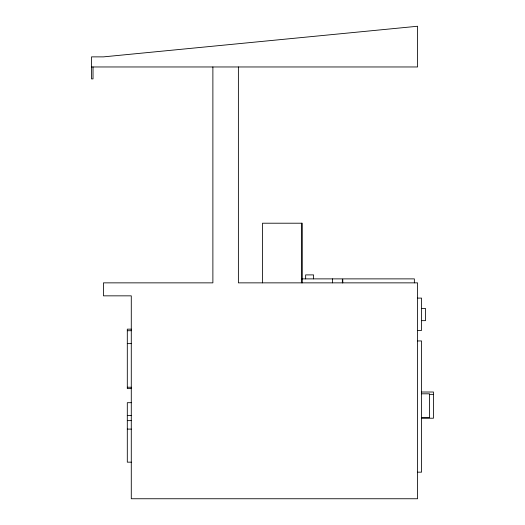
<?xml version="1.0" encoding="UTF-8"?>
<svg xmlns="http://www.w3.org/2000/svg" width="525" height="525" viewBox="0 0 525 525"><rect width="100%" height="100%" fill="white"/><g stroke="black" fill="none" stroke-linecap="round" stroke-linejoin="round"><path stroke-width="0.79" d="M91.521 66.964L417.578 66.964L417.578 26.25L103.445 56.871L91.521 56.871L91.521 78.907L93.023 78.894L93.023 66.964M301.888 278.88L342.352 278.88L342.352 282.857M417.578 298.102L421.555 298.102L421.555 330.415L417.578 330.415M421.555 308.49L425.532 308.49L425.532 320.65L421.555 320.65M131.283 329.149L127.306 329.149L127.306 388.625L131.283 388.625M127.306 330.717L131.283 330.717M417.578 340.948L421.555 340.948L421.555 472.165L417.578 472.165M127.306 343.626L131.283 343.626M127.306 387.227L131.283 387.227M421.555 392.017L433.479 392.017L433.479 418.215L421.555 418.215M421.555 393.809L429.502 393.809L429.502 417.67L421.555 417.67M429.502 394.36L433.479 394.36M131.283 402.688L127.306 402.688L127.306 462.164L131.283 462.164M127.306 415.597L131.283 415.597M127.306 420.637L131.283 420.637M127.306 429.102L131.283 429.102M414.356 282.857L414.356 278.88L342.786 278.88L342.786 282.857M332.522 278.88L332.522 282.857M313.596 278.88L313.596 274.903L305.648 274.903L305.648 278.88M302.269 282.857L302.269 223.21L262.5 223.21L262.5 282.857M301.383 223.21L301.383 282.857M238.383 66.964L238.383 282.857L417.578 282.857L417.578 498.75L131.283 498.75L131.283 295.844L103.445 295.844L103.445 282.857L212.881 282.857L212.881 66.964"/></g></svg>
